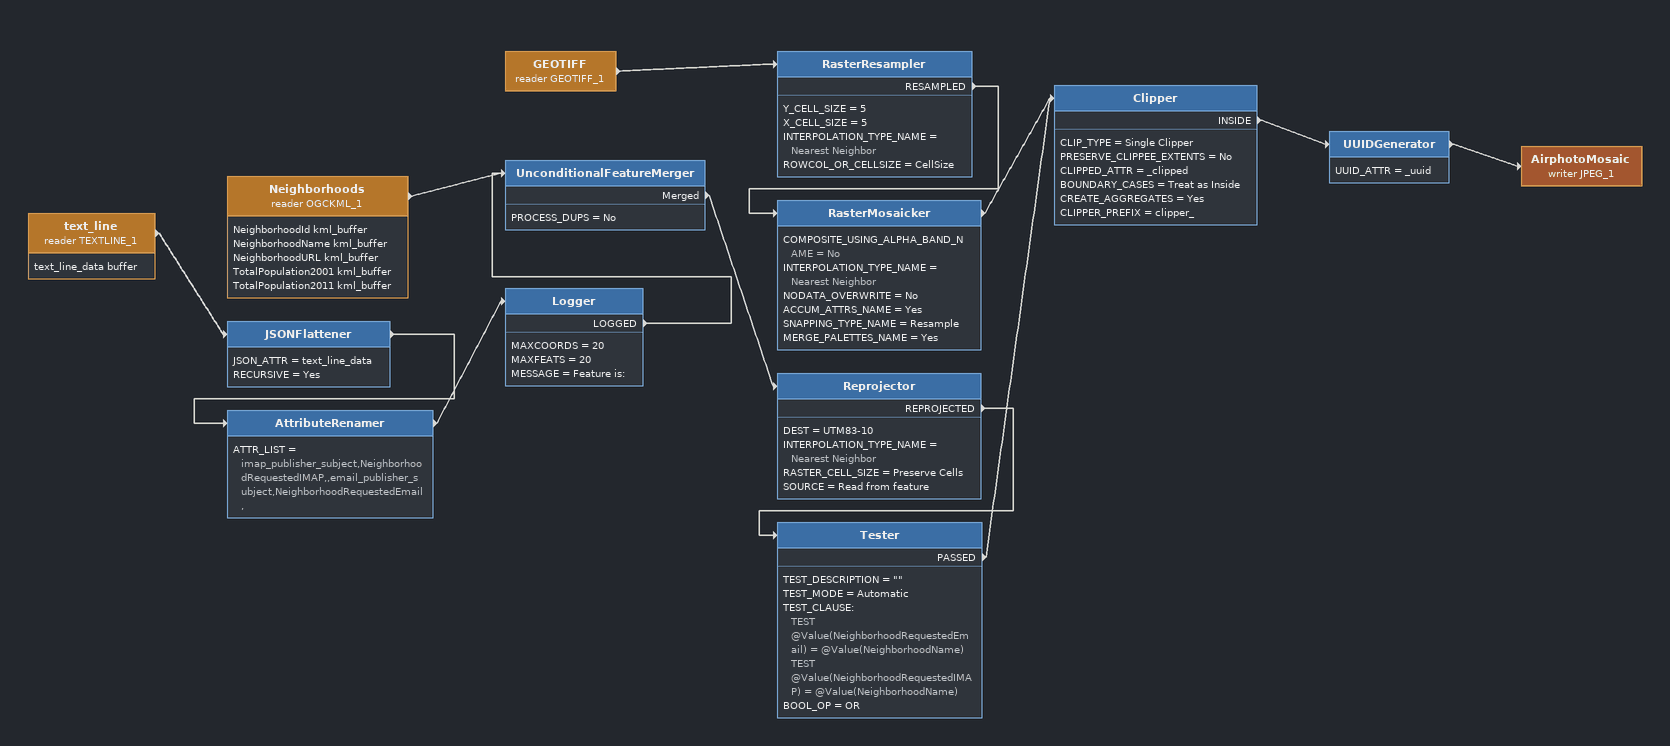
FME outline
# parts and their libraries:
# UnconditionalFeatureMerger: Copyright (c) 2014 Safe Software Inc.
text_line (reader TEXTLINE_1)
    attributes: text_line_data buffer
    -> JSONFlattener
JSONFlattener
    JSON_ATTR = text_line_data
    RECURSIVE = Yes
    -> AttributeRenamer
AttributeRenamer
    ATTR_LIST = imap_publisher_subject,NeighborhoodRequestedIMAP,,email_publisher_subject,NeighborhoodRequestedEmail,
    -> Logger
Logger
    MAXCOORDS = 20
    MAXFEATS = 20
    MESSAGE = Feature is:
    LOGGED -> UnconditionalFeatureMerger
Neighborhoods (reader OGCKML_1)
    attributes: NeighborhoodId kml_buffer, NeighborhoodName kml_buffer, NeighborhoodURL kml_buffer, TotalPopulation2001 kml_buffer, TotalPopulation2011 kml_buffer
    -> UnconditionalFeatureMerger
UnconditionalFeatureMerger
    PROCESS_DUPS = No
    Merged -> Reprojector
Reprojector
    DEST = UTM83-10
    INTERPOLATION_TYPE_NAME = Nearest Neighbor
    RASTER_CELL_SIZE = Preserve Cells
    SOURCE = Read from feature
    REPROJECTED -> Tester
Tester
    TEST_DESCRIPTION = ""
    TEST_MODE = Automatic
    TEST_CLAUSE:
      TEST @Value(NeighborhoodRequestedEmail) = @Value(NeighborhoodName)
      TEST @Value(NeighborhoodRequestedIMAP) = @Value(NeighborhoodName)
    BOOL_OP = OR
    PASSED -> Clipper
GEOTIFF (reader GEOTIFF_1)
    -> RasterResampler
RasterResampler
    Y_CELL_SIZE = 5
    X_CELL_SIZE = 5
    INTERPOLATION_TYPE_NAME = Nearest Neighbor
    ROWCOL_OR_CELLSIZE = CellSize
    RESAMPLED -> RasterMosaicker
RasterMosaicker
    COMPOSITE_USING_ALPHA_BAND_NAME = No
    INTERPOLATION_TYPE_NAME = Nearest Neighbor
    NODATA_OVERWRITE = No
    ACCUM_ATTRS_NAME = Yes
    SNAPPING_TYPE_NAME = Resample
    MERGE_PALETTES_NAME = Yes
    -> Clipper
Clipper
    CLIP_TYPE = Single Clipper
    PRESERVE_CLIPPEE_EXTENTS = No
    CLIPPED_ATTR = _clipped
    BOUNDARY_CASES = Treat as Inside
    CREATE_AGGREGATES = Yes
    CLIPPER_PREFIX = clipper_
    INSIDE -> UUIDGenerator
UUIDGenerator
    UUID_ATTR = _uuid
    -> AirphotoMosaic (writer JPEG_1)
AirphotoMosaic (writer JPEG_1)
